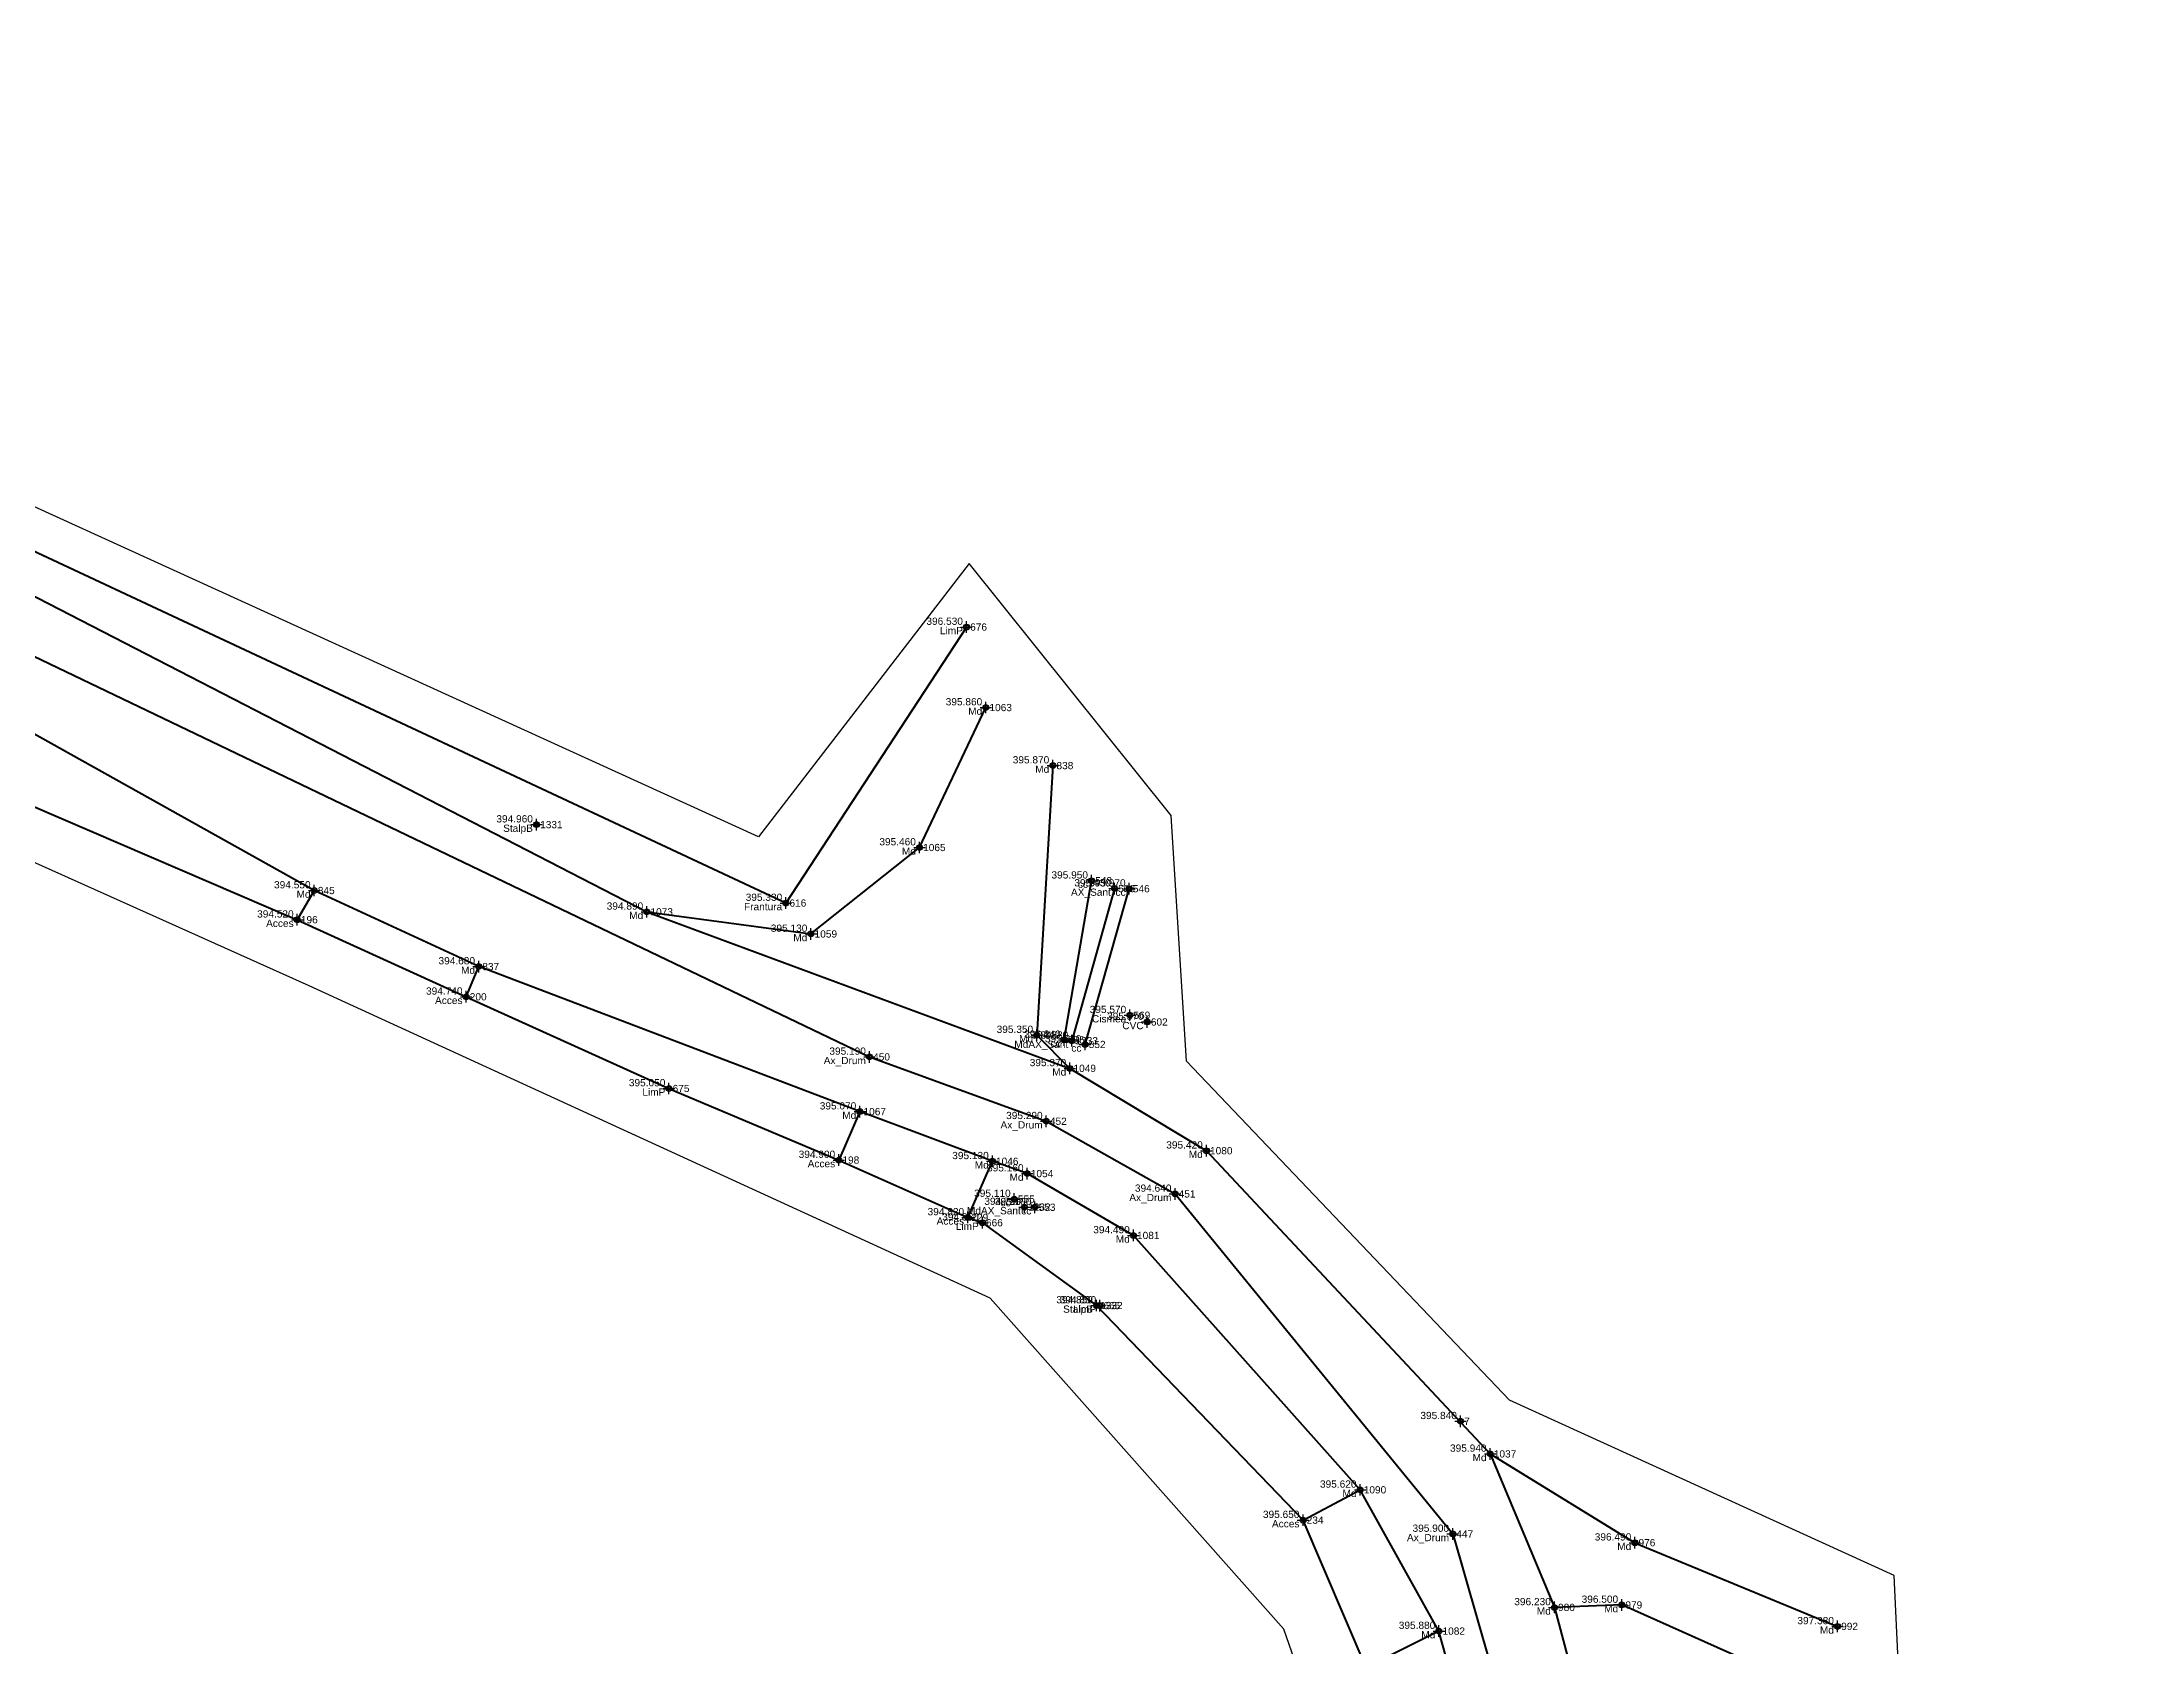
# Model space of a CAD drawing. Extents: x 396921 to 401273, y 555385 to 556691.
# Drawn here: x 401161.7 to 401234.3, y 555802.3 to 555857.7 of the extents above; entities that cross this region are included whole.
import ezdxf
from ezdxf.enums import TextEntityAlignment as Align

# ---------------------------------------------------------------- set-up
doc = ezdxf.new("R2010")
doc.units = 0
doc.header["$PDMODE"] = 34
doc.header["$PDSIZE"] = 0.2
for name, color, linetype in [('Boundary', 30, 'Continuous'), ('TOPO_CERC', 1, 'Continuous'), ('TOPO_CODE', 7, 'Continuous'), ('TOPO_ELEVATION', 7, 'Continuous'), ('TOPO_POINT_ID', 7, 'Continuous'), ('TOPO_POINTS', 7, 'Continuous'), ('TOPO_SYMBOL', 1, 'Continuous')]:
    doc.layers.add(name, color=color, linetype=linetype)
doc.layers.add('RO-LINES-LIN', color=7, linetype='Continuous', lineweight=25)
doc.styles.get("Standard").update_dxf_attribs({"font": 'arial.ttf'})

# ---------------------------------------------------------------- blocks, each defined once
blk = doc.blocks.new('PUNCTOPO')
at = {"layer": 'TOPO_CERC'}
blk.add_circle((0, 0), 0.25, dxfattribs=at)
at = {"layer": 'TOPO_SYMBOL'}
blk.add_point((0, 0), dxfattribs=at)

msp = doc.modelspace()

# ---------------------------------------------------------------- linework, layer by layer
at = {"layer": 'Boundary'}
for points in [[(401203.874, 555645.13), (401209.728, 555673.741), (401217.424, 555713.995), (401218.205, 555734.933), (401215.864, 555770.641), (401204.67, 555802.829), (401194.522, 555814.273), (401170.976, 555825.067), (401152.3, 555833.443), (401140.852, 555840.726), (401130.055, 555837.475), (401115.875, 555867.516), (401096.203, 555908.961), (401085.796, 555931.07)], [(401215.918, 555634.989), (401234.326, 555668.538), (401221.327, 555675.282), (401230.153, 555728.942), (401229.198, 555752.787), (401222.996, 555785.116), (401220.295, 555795.543), (401226.098, 555797.551), (401225.764, 555804.692), (401212.467, 555810.751), (401201.306, 555822.466), (401200.77, 555830.962), (401193.793, 555839.665), (401186.508, 555830.222), (401154.929, 555844.618), (401141.067, 555854.573), (401131.682, 555864.387), (401120.061, 555882.929), (401108.572, 555904.924), (401102.573, 555917.669)]]:
    msp.add_lwpolyline(points, dxfattribs=at)
at = {"layer": 'RO-LINES-LIN', "lineweight": 100}
for points in [[(401076.797, 555970.993, 393.59), (401101.861, 555909.005, 394.6), (401102.081, 555908.78, 394.61), (401115.781, 555880.413, 394.11), (401122.297, 555870.298, 394.09), (401130.485, 555859.699, 394.19), (401138.801, 555851.561, 394.26), (401154.703, 555839.7, 394.31), (401190.346, 555822.615, 395.19), (401196.455, 555820.39, 395.29), (401200.906, 555817.879, 394.64), (401210.502, 555806.124, 395.9), (401220.221, 555772.266, 396.09), (401223.216, 555750.54, 395.51), (401223.793, 555730.001, 395.05), (401223.106, 555717.637, 395.05), (401219.226, 555695.164, 395.14), (401216.484, 555676.594, 395.35), (401214.159, 555661.389, 395.68), (401208.976, 555638.929, 394.33)], [(401218.627, 555771.902, 396.03), (401210.026, 555802.767, 395.88), (401207.303, 555807.65, 395.62), (401199.467, 555816.444, 394.49), (401195.796, 555818.581, 395.16), (401194.593, 555819.006, 395.13), (401190.014, 555820.723, 395.07), (401176.838, 555825.738, 394.68), (401171.154, 555828.366, 394.55), (401154.029, 555837.933, 394.26), (401148.756, 555841.432, 394.27), (401137.191, 555850.168, 394.23), (401129.289, 555858.188, 394.15), (401121.116, 555868.215, 393.95), (401116.133, 555875.541, 394.01), (401113.851, 555879.943, 394.05), (401102.611, 555902.495, 394.41), (401099.805, 555907.453, 394.39), (401087.417, 555934.372, 393.99)], [(401101.384, 555915.339, 394.6), (401103.913, 555910.832, 394.65), (401107.582, 555903.739, 394.61), (401116.389, 555884.367, 394.19), (401118.496, 555880.776, 394.14), (401123.805, 555871.748, 394.09), (401131.998, 555861.431, 394.17), (401140.105, 555853.076, 394.27), (401147.238, 555847.222, 394.35), (401150.587, 555844.858, 394.32), (401155.184, 555841.775, 394.34), (401182.65, 555827.63, 394.89), (401188.323, 555826.865, 395.13), (401192.074, 555829.853, 395.46), (401194.367, 555834.691, 395.86)], [(401193.7, 555837.475, 396.53), (401187.454, 555827.934, 395.33), (401155.283, 555842.977, 394.54)], [(401152.352, 555836.392, 393.84), (401158.345, 555832.609, 394.19), (401170.568, 555827.357, 394.52)], [(401196.684, 555832.685, 395.87), (401196.128, 555823.369, 395.35), (401197.271, 555822.219, 395.37), (401201.99, 555819.373, 395.42), (401211.798, 555808.892, 395.94), (401216.799, 555805.823, 396.49), (401223.803, 555802.93, 397.38)], [(401176.406, 555824.693, 394.74), (401176.838, 555825.738, 394.68), (401171.154, 555828.366, 394.55), (401170.568, 555827.357, 394.52), (401176.406, 555824.693, 394.74)], [(401197.076, 555823.202, 395.24), (401198.022, 555828.706, 395.95)], [(401198.813, 555828.434, 395.43), (401197.34, 555823.175, 394.88)], [(401197.797, 555823.045, 395.33), (401199.323, 555828.43, 395.97)], [(401182.65, 555827.63, 394.89), (401197.271, 555822.219, 395.37)], [(401176.406, 555824.693, 394.74), (401183.416, 555821.524, 395.05), (401189.285, 555819.049, 394.9)], [(401193.742, 555817.066, 394.82), (401194.593, 555819.006, 395.13), (401190.014, 555820.723, 395.07), (401189.285, 555819.049, 394.9), (401193.742, 555817.066, 394.82)], [(401193.742, 555817.066, 394.82), (401194.247, 555816.884, 394.85), (401198.192, 555814.021, 394.85), (401205.331, 555806.602, 395.65)], [(401211.798, 555808.892, 395.94), (401214.019, 555803.586, 396.23)], [(401210.026, 555802.767, 395.88), (401207.517, 555801.511, 395.69), (401205.331, 555806.602, 395.65), (401207.303, 555807.65, 395.62)], [(401223.374, 555801.067, 397.42), (401220.856, 555801.66, 397.07), (401216.346, 555803.67, 396.5), (401214.019, 555803.586, 396.23), (401214.019, 555803.586, 396.23), (401220.492, 555779.182, 396.23), (401221.729, 555772.431, 396.12), (401225.077, 555750.708, 395.55), (401225.904, 555729.995, 395.14), (401225.826, 555726.468, 395.14), (401224.797, 555717.515, 395.1), (401220.979, 555695.019, 395.1), (401218.057, 555676.504, 395.27), (401217.57, 555671.576, 395.43), (401218.851, 555667.68, 395.73), (401223.953, 555666.236, 396.38), (401227.721, 555668.853, 396.88)]]:
    msp.add_polyline3d(points, dxfattribs=at)

# ---------------------------------------------------------------- block references
at = {"layer": 'TOPO_POINTS'}
ref = msp.add_blockref('PUNCTOPO', (401193.7, 555837.475, 396.53), dxfattribs=dict(at, xscale=0.25, yscale=0.25, zscale=0.25))
ref.add_attrib('POINT', '676', dxfattribs={"layer": 'TOPO_POINT_ID', "height": 0.25}).set_placement((401193.825, 555837.475, 396.53), align=Align.MIDDLE_LEFT)
ref.add_attrib('ELEVATION', '396.530', dxfattribs={"layer": 'TOPO_ELEVATION', "height": 0.25}).set_placement((401193.575, 555837.475, 396.53), align=Align.BOTTOM_RIGHT)
ref.add_attrib('CODE', 'LimP', dxfattribs={"layer": 'TOPO_CODE', "height": 0.25}).set_placement((401193.575, 555837.475, 396.53), align=Align.TOP_RIGHT)
ref = msp.add_blockref('PUNCTOPO', (401194.367, 555834.691, 395.86), dxfattribs=dict(at, xscale=0.25, yscale=0.25, zscale=0.25))
ref.add_attrib('POINT', '1063', dxfattribs={"layer": 'TOPO_POINT_ID', "height": 0.25}).set_placement((401194.492, 555834.691, 395.86), align=Align.MIDDLE_LEFT)
ref.add_attrib('ELEVATION', '395.860', dxfattribs={"layer": 'TOPO_ELEVATION', "height": 0.25}).set_placement((401194.242, 555834.691, 395.86), align=Align.BOTTOM_RIGHT)
ref.add_attrib('CODE', 'Md', dxfattribs={"layer": 'TOPO_CODE', "height": 0.25}).set_placement((401194.242, 555834.691, 395.86), align=Align.TOP_RIGHT)
ref = msp.add_blockref('PUNCTOPO', (401196.684, 555832.685, 395.87), dxfattribs=dict(at, xscale=0.25, yscale=0.25, zscale=0.25))
ref.add_attrib('POINT', '838', dxfattribs={"layer": 'TOPO_POINT_ID', "height": 0.25}).set_placement((401196.809, 555832.685, 395.87), align=Align.MIDDLE_LEFT)
ref.add_attrib('ELEVATION', '395.870', dxfattribs={"layer": 'TOPO_ELEVATION', "height": 0.25}).set_placement((401196.559, 555832.685, 395.87), align=Align.BOTTOM_RIGHT)
ref.add_attrib('CODE', 'Md', dxfattribs={"layer": 'TOPO_CODE', "height": 0.25}).set_placement((401196.559, 555832.685, 395.87), align=Align.TOP_RIGHT)
ref = msp.add_blockref('PUNCTOPO', (401178.837, 555830.644, 394.96), dxfattribs=dict(at, xscale=0.25, yscale=0.25, zscale=0.25))
ref.add_attrib('POINT', '1331', dxfattribs={"layer": 'TOPO_POINT_ID', "height": 0.25}).set_placement((401178.962, 555830.644, 394.96), align=Align.MIDDLE_LEFT)
ref.add_attrib('ELEVATION', '394.960', dxfattribs={"layer": 'TOPO_ELEVATION', "height": 0.25}).set_placement((401178.712, 555830.644, 394.96), align=Align.BOTTOM_RIGHT)
ref.add_attrib('CODE', 'StalpB', dxfattribs={"layer": 'TOPO_CODE', "height": 0.25}).set_placement((401178.712, 555830.644, 394.96), align=Align.TOP_RIGHT)
ref = msp.add_blockref('PUNCTOPO', (401192.074, 555829.853, 395.46), dxfattribs=dict(at, xscale=0.25, yscale=0.25, zscale=0.25))
ref.add_attrib('POINT', '1065', dxfattribs={"layer": 'TOPO_POINT_ID', "height": 0.25}).set_placement((401192.199, 555829.853, 395.46), align=Align.MIDDLE_LEFT)
ref.add_attrib('ELEVATION', '395.460', dxfattribs={"layer": 'TOPO_ELEVATION', "height": 0.25}).set_placement((401191.949, 555829.853, 395.46), align=Align.BOTTOM_RIGHT)
ref.add_attrib('CODE', 'Md', dxfattribs={"layer": 'TOPO_CODE', "height": 0.25}).set_placement((401191.949, 555829.853, 395.46), align=Align.TOP_RIGHT)
ref = msp.add_blockref('PUNCTOPO', (401198.022, 555828.706, 395.95), dxfattribs=dict(at, xscale=0.25, yscale=0.25, zscale=0.25))
ref.add_attrib('POINT', '548', dxfattribs={"layer": 'TOPO_POINT_ID', "height": 0.25}).set_placement((401198.147, 555828.706, 395.95), align=Align.MIDDLE_LEFT)
ref.add_attrib('ELEVATION', '395.950', dxfattribs={"layer": 'TOPO_ELEVATION', "height": 0.25}).set_placement((401197.897, 555828.706, 395.95), align=Align.BOTTOM_RIGHT)
ref.add_attrib('CODE', 'cc', dxfattribs={"layer": 'TOPO_CODE', "height": 0.25}).set_placement((401197.897, 555828.706, 395.95), align=Align.TOP_RIGHT)
ref = msp.add_blockref('PUNCTOPO', (401171.154, 555828.366, 394.55), dxfattribs=dict(at, xscale=0.25, yscale=0.25, zscale=0.25))
ref.add_attrib('POINT', '845', dxfattribs={"layer": 'TOPO_POINT_ID', "height": 0.25}).set_placement((401171.279, 555828.366, 394.55), align=Align.MIDDLE_LEFT)
ref.add_attrib('ELEVATION', '394.550', dxfattribs={"layer": 'TOPO_ELEVATION', "height": 0.25}).set_placement((401171.029, 555828.366, 394.55), align=Align.BOTTOM_RIGHT)
ref.add_attrib('CODE', 'Md', dxfattribs={"layer": 'TOPO_CODE', "height": 0.25}).set_placement((401171.029, 555828.366, 394.55), align=Align.TOP_RIGHT)
ref = msp.add_blockref('PUNCTOPO', (401187.454, 555827.934, 395.33), dxfattribs=dict(at, xscale=0.25, yscale=0.25, zscale=0.25))
ref.add_attrib('POINT', '616', dxfattribs={"layer": 'TOPO_POINT_ID', "height": 0.25}).set_placement((401187.579, 555827.934, 395.33), align=Align.MIDDLE_LEFT)
ref.add_attrib('ELEVATION', '395.330', dxfattribs={"layer": 'TOPO_ELEVATION', "height": 0.25}).set_placement((401187.329, 555827.934, 395.33), align=Align.BOTTOM_RIGHT)
ref.add_attrib('CODE', 'Frantura', dxfattribs={"layer": 'TOPO_CODE', "height": 0.25}).set_placement((401187.329, 555827.934, 395.33), align=Align.TOP_RIGHT)
ref = msp.add_blockref('PUNCTOPO', (401198.813, 555828.434, 395.43), dxfattribs=dict(at, xscale=0.25, yscale=0.25, zscale=0.25))
ref.add_attrib('POINT', '506', dxfattribs={"layer": 'TOPO_POINT_ID', "height": 0.25}).set_placement((401198.938, 555828.434, 395.43), align=Align.MIDDLE_LEFT)
ref.add_attrib('ELEVATION', '395.430', dxfattribs={"layer": 'TOPO_ELEVATION', "height": 0.25}).set_placement((401198.688, 555828.434, 395.43), align=Align.BOTTOM_RIGHT)
ref.add_attrib('CODE', 'AX_Sant', dxfattribs={"layer": 'TOPO_CODE', "height": 0.25}).set_placement((401198.688, 555828.434, 395.43), align=Align.TOP_RIGHT)
ref = msp.add_blockref('PUNCTOPO', (401199.323, 555828.43, 395.97), dxfattribs=dict(at, xscale=0.25, yscale=0.25, zscale=0.25))
ref.add_attrib('POINT', '546', dxfattribs={"layer": 'TOPO_POINT_ID', "height": 0.25}).set_placement((401199.448, 555828.43, 395.97), align=Align.MIDDLE_LEFT)
ref.add_attrib('ELEVATION', '395.970', dxfattribs={"layer": 'TOPO_ELEVATION', "height": 0.25}).set_placement((401199.198, 555828.43, 395.97), align=Align.BOTTOM_RIGHT)
ref.add_attrib('CODE', 'cc', dxfattribs={"layer": 'TOPO_CODE', "height": 0.25}).set_placement((401199.198, 555828.43, 395.97), align=Align.TOP_RIGHT)
ref = msp.add_blockref('PUNCTOPO', (401170.568, 555827.357, 394.52), dxfattribs=dict(at, xscale=0.25, yscale=0.25, zscale=0.25))
ref.add_attrib('POINT', '196', dxfattribs={"layer": 'TOPO_POINT_ID', "height": 0.25}).set_placement((401170.693, 555827.357, 394.52), align=Align.MIDDLE_LEFT)
ref.add_attrib('ELEVATION', '394.520', dxfattribs={"layer": 'TOPO_ELEVATION', "height": 0.25}).set_placement((401170.443, 555827.357, 394.52), align=Align.BOTTOM_RIGHT)
ref.add_attrib('CODE', 'Acces', dxfattribs={"layer": 'TOPO_CODE', "height": 0.25}).set_placement((401170.443, 555827.357, 394.52), align=Align.TOP_RIGHT)
ref = msp.add_blockref('PUNCTOPO', (401182.65, 555827.63, 394.89), dxfattribs=dict(at, xscale=0.25, yscale=0.25, zscale=0.25))
ref.add_attrib('POINT', '1073', dxfattribs={"layer": 'TOPO_POINT_ID', "height": 0.25}).set_placement((401182.775, 555827.63, 394.89), align=Align.MIDDLE_LEFT)
ref.add_attrib('ELEVATION', '394.890', dxfattribs={"layer": 'TOPO_ELEVATION', "height": 0.25}).set_placement((401182.525, 555827.63, 394.89), align=Align.BOTTOM_RIGHT)
ref.add_attrib('CODE', 'Md', dxfattribs={"layer": 'TOPO_CODE', "height": 0.25}).set_placement((401182.525, 555827.63, 394.89), align=Align.TOP_RIGHT)
ref = msp.add_blockref('PUNCTOPO', (401188.323, 555826.865, 395.13), dxfattribs=dict(at, xscale=0.25, yscale=0.25, zscale=0.25))
ref.add_attrib('POINT', '1059', dxfattribs={"layer": 'TOPO_POINT_ID', "height": 0.25}).set_placement((401188.448, 555826.865, 395.13), align=Align.MIDDLE_LEFT)
ref.add_attrib('ELEVATION', '395.130', dxfattribs={"layer": 'TOPO_ELEVATION', "height": 0.25}).set_placement((401188.198, 555826.865, 395.13), align=Align.BOTTOM_RIGHT)
ref.add_attrib('CODE', 'Md', dxfattribs={"layer": 'TOPO_CODE', "height": 0.25}).set_placement((401188.198, 555826.865, 395.13), align=Align.TOP_RIGHT)
ref = msp.add_blockref('PUNCTOPO', (401176.838, 555825.738, 394.68), dxfattribs=dict(at, xscale=0.25, yscale=0.25, zscale=0.25))
ref.add_attrib('POINT', '837', dxfattribs={"layer": 'TOPO_POINT_ID', "height": 0.25}).set_placement((401176.963, 555825.738, 394.68), align=Align.MIDDLE_LEFT)
ref.add_attrib('ELEVATION', '394.680', dxfattribs={"layer": 'TOPO_ELEVATION', "height": 0.25}).set_placement((401176.713, 555825.738, 394.68), align=Align.BOTTOM_RIGHT)
ref.add_attrib('CODE', 'Md', dxfattribs={"layer": 'TOPO_CODE', "height": 0.25}).set_placement((401176.713, 555825.738, 394.68), align=Align.TOP_RIGHT)
ref = msp.add_blockref('PUNCTOPO', (401176.406, 555824.693, 394.74), dxfattribs=dict(at, xscale=0.25, yscale=0.25, zscale=0.25))
ref.add_attrib('POINT', '200', dxfattribs={"layer": 'TOPO_POINT_ID', "height": 0.25}).set_placement((401176.531, 555824.693, 394.74), align=Align.MIDDLE_LEFT)
ref.add_attrib('ELEVATION', '394.740', dxfattribs={"layer": 'TOPO_ELEVATION', "height": 0.25}).set_placement((401176.281, 555824.693, 394.74), align=Align.BOTTOM_RIGHT)
ref.add_attrib('CODE', 'Acces', dxfattribs={"layer": 'TOPO_CODE', "height": 0.25}).set_placement((401176.281, 555824.693, 394.74), align=Align.TOP_RIGHT)
ref = msp.add_blockref('PUNCTOPO', (401196.128, 555823.369, 395.35), dxfattribs=dict(at, xscale=0.25, yscale=0.25, zscale=0.25))
ref.add_attrib('POINT', '846', dxfattribs={"layer": 'TOPO_POINT_ID', "height": 0.25}).set_placement((401196.253, 555823.369, 395.35), align=Align.MIDDLE_LEFT)
ref.add_attrib('ELEVATION', '395.350', dxfattribs={"layer": 'TOPO_ELEVATION', "height": 0.25}).set_placement((401196.003, 555823.369, 395.35), align=Align.BOTTOM_RIGHT)
ref.add_attrib('CODE', 'Md', dxfattribs={"layer": 'TOPO_CODE', "height": 0.25}).set_placement((401196.003, 555823.369, 395.35), align=Align.TOP_RIGHT)
ref = msp.add_blockref('PUNCTOPO', (401199.344, 555824.056, 395.57), dxfattribs=dict(at, xscale=0.25, yscale=0.25, zscale=0.25))
ref.add_attrib('POINT', '569', dxfattribs={"layer": 'TOPO_POINT_ID', "height": 0.25}).set_placement((401199.469, 555824.056, 395.57), align=Align.MIDDLE_LEFT)
ref.add_attrib('ELEVATION', '395.570', dxfattribs={"layer": 'TOPO_ELEVATION', "height": 0.25}).set_placement((401199.219, 555824.056, 395.57), align=Align.BOTTOM_RIGHT)
ref.add_attrib('CODE', 'Cismea', dxfattribs={"layer": 'TOPO_CODE', "height": 0.25}).set_placement((401199.219, 555824.056, 395.57), align=Align.TOP_RIGHT)
ref = msp.add_blockref('PUNCTOPO', (401199.945, 555823.822, 395.57), dxfattribs=dict(at, xscale=0.25, yscale=0.25, zscale=0.25))
ref.add_attrib('POINT', '602', dxfattribs={"layer": 'TOPO_POINT_ID', "height": 0.25}).set_placement((401200.07, 555823.822, 395.57), align=Align.MIDDLE_LEFT)
ref.add_attrib('ELEVATION', '395.570', dxfattribs={"layer": 'TOPO_ELEVATION', "height": 0.25}).set_placement((401199.82, 555823.822, 395.57), align=Align.BOTTOM_RIGHT)
ref.add_attrib('CODE', 'CVC', dxfattribs={"layer": 'TOPO_CODE', "height": 0.25}).set_placement((401199.82, 555823.822, 395.57), align=Align.TOP_RIGHT)
ref = msp.add_blockref('PUNCTOPO', (401197.34, 555823.175, 394.88), dxfattribs=dict(at, xscale=0.25, yscale=0.25, zscale=0.25))
ref.add_attrib('POINT', '1233', dxfattribs={"layer": 'TOPO_POINT_ID', "height": 0.25}).set_placement((401197.465, 555823.175, 394.88), align=Align.MIDDLE_LEFT)
ref.add_attrib('ELEVATION', '394.880', dxfattribs={"layer": 'TOPO_ELEVATION', "height": 0.25}).set_placement((401197.215, 555823.175, 394.88), align=Align.BOTTOM_RIGHT)
ref.add_attrib('CODE', 'MdAX_Sant', dxfattribs={"layer": 'TOPO_CODE', "height": 0.25}).set_placement((401197.215, 555823.175, 394.88), align=Align.TOP_RIGHT)
ref = msp.add_blockref('PUNCTOPO', (401197.076, 555823.202, 395.24), dxfattribs=dict(at, xscale=0.25, yscale=0.25, zscale=0.25))
ref.add_attrib('POINT', '556', dxfattribs={"layer": 'TOPO_POINT_ID', "height": 0.25}).set_placement((401197.201, 555823.202, 395.24), align=Align.MIDDLE_LEFT)
ref.add_attrib('ELEVATION', '395.240', dxfattribs={"layer": 'TOPO_ELEVATION', "height": 0.25}).set_placement((401196.951, 555823.202, 395.24), align=Align.BOTTOM_RIGHT)
ref.add_attrib('CODE', 'cc', dxfattribs={"layer": 'TOPO_CODE', "height": 0.25}).set_placement((401196.951, 555823.202, 395.24), align=Align.TOP_RIGHT)
ref = msp.add_blockref('PUNCTOPO', (401197.797, 555823.045, 395.33), dxfattribs=dict(at, xscale=0.25, yscale=0.25, zscale=0.25))
ref.add_attrib('POINT', '552', dxfattribs={"layer": 'TOPO_POINT_ID', "height": 0.25}).set_placement((401197.922, 555823.045, 395.33), align=Align.MIDDLE_LEFT)
ref.add_attrib('ELEVATION', '395.330', dxfattribs={"layer": 'TOPO_ELEVATION', "height": 0.25}).set_placement((401197.672, 555823.045, 395.33), align=Align.BOTTOM_RIGHT)
ref.add_attrib('CODE', 'cc', dxfattribs={"layer": 'TOPO_CODE', "height": 0.25}).set_placement((401197.672, 555823.045, 395.33), align=Align.TOP_RIGHT)
ref = msp.add_blockref('PUNCTOPO', (401190.346, 555822.615, 395.19), dxfattribs=dict(at, xscale=0.25, yscale=0.25, zscale=0.25))
ref.add_attrib('POINT', '450', dxfattribs={"layer": 'TOPO_POINT_ID', "height": 0.25}).set_placement((401190.471, 555822.615, 395.19), align=Align.MIDDLE_LEFT)
ref.add_attrib('ELEVATION', '395.190', dxfattribs={"layer": 'TOPO_ELEVATION', "height": 0.25}).set_placement((401190.221, 555822.615, 395.19), align=Align.BOTTOM_RIGHT)
ref.add_attrib('CODE', 'Ax_Drum', dxfattribs={"layer": 'TOPO_CODE', "height": 0.25}).set_placement((401190.221, 555822.615, 395.19), align=Align.TOP_RIGHT)
ref = msp.add_blockref('PUNCTOPO', (401197.271, 555822.219, 395.37), dxfattribs=dict(at, xscale=0.25, yscale=0.25, zscale=0.25))
ref.add_attrib('POINT', '1049', dxfattribs={"layer": 'TOPO_POINT_ID', "height": 0.25}).set_placement((401197.396, 555822.219, 395.37), align=Align.MIDDLE_LEFT)
ref.add_attrib('ELEVATION', '395.370', dxfattribs={"layer": 'TOPO_ELEVATION', "height": 0.25}).set_placement((401197.146, 555822.219, 395.37), align=Align.BOTTOM_RIGHT)
ref.add_attrib('CODE', 'Md', dxfattribs={"layer": 'TOPO_CODE', "height": 0.25}).set_placement((401197.146, 555822.219, 395.37), align=Align.TOP_RIGHT)
ref = msp.add_blockref('PUNCTOPO', (401183.416, 555821.524, 395.05), dxfattribs=dict(at, xscale=0.25, yscale=0.25, zscale=0.25))
ref.add_attrib('POINT', '675', dxfattribs={"layer": 'TOPO_POINT_ID', "height": 0.25}).set_placement((401183.541, 555821.524, 395.05), align=Align.MIDDLE_LEFT)
ref.add_attrib('ELEVATION', '395.050', dxfattribs={"layer": 'TOPO_ELEVATION', "height": 0.25}).set_placement((401183.291, 555821.524, 395.05), align=Align.BOTTOM_RIGHT)
ref.add_attrib('CODE', 'LimP', dxfattribs={"layer": 'TOPO_CODE', "height": 0.25}).set_placement((401183.291, 555821.524, 395.05), align=Align.TOP_RIGHT)
ref = msp.add_blockref('PUNCTOPO', (401190.014, 555820.723, 395.07), dxfattribs=dict(at, xscale=0.25, yscale=0.25, zscale=0.25))
ref.add_attrib('POINT', '1067', dxfattribs={"layer": 'TOPO_POINT_ID', "height": 0.25}).set_placement((401190.139, 555820.723, 395.07), align=Align.MIDDLE_LEFT)
ref.add_attrib('ELEVATION', '395.070', dxfattribs={"layer": 'TOPO_ELEVATION', "height": 0.25}).set_placement((401189.889, 555820.723, 395.07), align=Align.BOTTOM_RIGHT)
ref.add_attrib('CODE', 'Md', dxfattribs={"layer": 'TOPO_CODE', "height": 0.25}).set_placement((401189.889, 555820.723, 395.07), align=Align.TOP_RIGHT)
ref = msp.add_blockref('PUNCTOPO', (401196.455, 555820.39, 395.29), dxfattribs=dict(at, xscale=0.25, yscale=0.25, zscale=0.25))
ref.add_attrib('POINT', '452', dxfattribs={"layer": 'TOPO_POINT_ID', "height": 0.25}).set_placement((401196.58, 555820.39, 395.29), align=Align.MIDDLE_LEFT)
ref.add_attrib('ELEVATION', '395.290', dxfattribs={"layer": 'TOPO_ELEVATION', "height": 0.25}).set_placement((401196.33, 555820.39, 395.29), align=Align.BOTTOM_RIGHT)
ref.add_attrib('CODE', 'Ax_Drum', dxfattribs={"layer": 'TOPO_CODE', "height": 0.25}).set_placement((401196.33, 555820.39, 395.29), align=Align.TOP_RIGHT)
ref = msp.add_blockref('PUNCTOPO', (401189.285, 555819.049, 394.9), dxfattribs=dict(at, xscale=0.25, yscale=0.25, zscale=0.25))
ref.add_attrib('POINT', '198', dxfattribs={"layer": 'TOPO_POINT_ID', "height": 0.25}).set_placement((401189.41, 555819.049, 394.9), align=Align.MIDDLE_LEFT)
ref.add_attrib('ELEVATION', '394.900', dxfattribs={"layer": 'TOPO_ELEVATION', "height": 0.25}).set_placement((401189.16, 555819.049, 394.9), align=Align.BOTTOM_RIGHT)
ref.add_attrib('CODE', 'Acces', dxfattribs={"layer": 'TOPO_CODE', "height": 0.25}).set_placement((401189.16, 555819.049, 394.9), align=Align.TOP_RIGHT)
ref = msp.add_blockref('PUNCTOPO', (401201.99, 555819.373, 395.42), dxfattribs=dict(at, xscale=0.25, yscale=0.25, zscale=0.25))
ref.add_attrib('POINT', '1080', dxfattribs={"layer": 'TOPO_POINT_ID', "height": 0.25}).set_placement((401202.115, 555819.373, 395.42), align=Align.MIDDLE_LEFT)
ref.add_attrib('ELEVATION', '395.420', dxfattribs={"layer": 'TOPO_ELEVATION', "height": 0.25}).set_placement((401201.865, 555819.373, 395.42), align=Align.BOTTOM_RIGHT)
ref.add_attrib('CODE', 'Md', dxfattribs={"layer": 'TOPO_CODE', "height": 0.25}).set_placement((401201.865, 555819.373, 395.42), align=Align.TOP_RIGHT)
ref = msp.add_blockref('PUNCTOPO', (401194.593, 555819.006, 395.13), dxfattribs=dict(at, xscale=0.25, yscale=0.25, zscale=0.25))
ref.add_attrib('POINT', '1046', dxfattribs={"layer": 'TOPO_POINT_ID', "height": 0.25}).set_placement((401194.718, 555819.006, 395.13), align=Align.MIDDLE_LEFT)
ref.add_attrib('ELEVATION', '395.130', dxfattribs={"layer": 'TOPO_ELEVATION', "height": 0.25}).set_placement((401194.468, 555819.006, 395.13), align=Align.BOTTOM_RIGHT)
ref.add_attrib('CODE', 'Md', dxfattribs={"layer": 'TOPO_CODE', "height": 0.25}).set_placement((401194.468, 555819.006, 395.13), align=Align.TOP_RIGHT)
ref = msp.add_blockref('PUNCTOPO', (401195.796, 555818.581, 395.16), dxfattribs=dict(at, xscale=0.25, yscale=0.25, zscale=0.25))
ref.add_attrib('POINT', '1054', dxfattribs={"layer": 'TOPO_POINT_ID', "height": 0.25}).set_placement((401195.921, 555818.581, 395.16), align=Align.MIDDLE_LEFT)
ref.add_attrib('ELEVATION', '395.160', dxfattribs={"layer": 'TOPO_ELEVATION', "height": 0.25}).set_placement((401195.671, 555818.581, 395.16), align=Align.BOTTOM_RIGHT)
ref.add_attrib('CODE', 'Md', dxfattribs={"layer": 'TOPO_CODE', "height": 0.25}).set_placement((401195.671, 555818.581, 395.16), align=Align.TOP_RIGHT)
ref = msp.add_blockref('PUNCTOPO', (401195.35, 555817.701, 395.11), dxfattribs=dict(at, xscale=0.25, yscale=0.25, zscale=0.25))
ref.add_attrib('POINT', '555', dxfattribs={"layer": 'TOPO_POINT_ID', "height": 0.25}).set_placement((401195.475, 555817.701, 395.11), align=Align.MIDDLE_LEFT)
ref.add_attrib('ELEVATION', '395.110', dxfattribs={"layer": 'TOPO_ELEVATION', "height": 0.25}).set_placement((401195.225, 555817.701, 395.11), align=Align.BOTTOM_RIGHT)
ref.add_attrib('CODE', 'cc', dxfattribs={"layer": 'TOPO_CODE', "height": 0.25}).set_placement((401195.225, 555817.701, 395.11), align=Align.TOP_RIGHT)
ref = msp.add_blockref('PUNCTOPO', (401200.906, 555817.879, 394.64), dxfattribs=dict(at, xscale=0.25, yscale=0.25, zscale=0.25))
ref.add_attrib('POINT', '451', dxfattribs={"layer": 'TOPO_POINT_ID', "height": 0.25}).set_placement((401201.031, 555817.879, 394.64), align=Align.MIDDLE_LEFT)
ref.add_attrib('ELEVATION', '394.640', dxfattribs={"layer": 'TOPO_ELEVATION', "height": 0.25}).set_placement((401200.781, 555817.879, 394.64), align=Align.BOTTOM_RIGHT)
ref.add_attrib('CODE', 'Ax_Drum', dxfattribs={"layer": 'TOPO_CODE', "height": 0.25}).set_placement((401200.781, 555817.879, 394.64), align=Align.TOP_RIGHT)
ref = msp.add_blockref('PUNCTOPO', (401193.742, 555817.066, 394.82), dxfattribs=dict(at, xscale=0.25, yscale=0.25, zscale=0.25))
ref.add_attrib('POINT', '229', dxfattribs={"layer": 'TOPO_POINT_ID', "height": 0.25}).set_placement((401193.867, 555817.066, 394.82), align=Align.MIDDLE_LEFT)
ref.add_attrib('ELEVATION', '394.820', dxfattribs={"layer": 'TOPO_ELEVATION', "height": 0.25}).set_placement((401193.617, 555817.066, 394.82), align=Align.BOTTOM_RIGHT)
ref.add_attrib('CODE', 'Acces', dxfattribs={"layer": 'TOPO_CODE', "height": 0.25}).set_placement((401193.617, 555817.066, 394.82), align=Align.TOP_RIGHT)
ref = msp.add_blockref('PUNCTOPO', (401194.247, 555816.884, 394.85), dxfattribs=dict(at, xscale=0.25, yscale=0.25, zscale=0.25))
ref.add_attrib('POINT', '666', dxfattribs={"layer": 'TOPO_POINT_ID', "height": 0.25}).set_placement((401194.372, 555816.884, 394.85), align=Align.MIDDLE_LEFT)
ref.add_attrib('ELEVATION', '394.850', dxfattribs={"layer": 'TOPO_ELEVATION', "height": 0.25}).set_placement((401194.122, 555816.884, 394.85), align=Align.BOTTOM_RIGHT)
ref.add_attrib('CODE', 'LimP', dxfattribs={"layer": 'TOPO_CODE', "height": 0.25}).set_placement((401194.122, 555816.884, 394.85), align=Align.TOP_RIGHT)
ref = msp.add_blockref('PUNCTOPO', (401195.702, 555817.424, 394.72), dxfattribs=dict(at, xscale=0.25, yscale=0.25, zscale=0.25))
ref.add_attrib('POINT', '1232', dxfattribs={"layer": 'TOPO_POINT_ID', "height": 0.25}).set_placement((401195.827, 555817.424, 394.72), align=Align.MIDDLE_LEFT)
ref.add_attrib('ELEVATION', '394.720', dxfattribs={"layer": 'TOPO_ELEVATION', "height": 0.25}).set_placement((401195.577, 555817.424, 394.72), align=Align.BOTTOM_RIGHT)
ref.add_attrib('CODE', 'MdAX_Sant', dxfattribs={"layer": 'TOPO_CODE', "height": 0.25}).set_placement((401195.577, 555817.424, 394.72), align=Align.TOP_RIGHT)
ref = msp.add_blockref('PUNCTOPO', (401196.065, 555817.418, 395.1), dxfattribs=dict(at, xscale=0.25, yscale=0.25, zscale=0.25))
ref.add_attrib('POINT', '553', dxfattribs={"layer": 'TOPO_POINT_ID', "height": 0.25}).set_placement((401196.19, 555817.418, 395.1), align=Align.MIDDLE_LEFT)
ref.add_attrib('ELEVATION', '395.100', dxfattribs={"layer": 'TOPO_ELEVATION', "height": 0.25}).set_placement((401195.94, 555817.418, 395.1), align=Align.BOTTOM_RIGHT)
ref.add_attrib('CODE', 'cc', dxfattribs={"layer": 'TOPO_CODE', "height": 0.25}).set_placement((401195.94, 555817.418, 395.1), align=Align.TOP_RIGHT)
ref = msp.add_blockref('PUNCTOPO', (401199.467, 555816.444, 394.49), dxfattribs=dict(at, xscale=0.25, yscale=0.25, zscale=0.25))
ref.add_attrib('POINT', '1081', dxfattribs={"layer": 'TOPO_POINT_ID', "height": 0.25}).set_placement((401199.592, 555816.444, 394.49), align=Align.MIDDLE_LEFT)
ref.add_attrib('ELEVATION', '394.490', dxfattribs={"layer": 'TOPO_ELEVATION', "height": 0.25}).set_placement((401199.342, 555816.444, 394.49), align=Align.BOTTOM_RIGHT)
ref.add_attrib('CODE', 'Md', dxfattribs={"layer": 'TOPO_CODE', "height": 0.25}).set_placement((401199.342, 555816.444, 394.49), align=Align.TOP_RIGHT)
ref = msp.add_blockref('PUNCTOPO', (401198.192, 555814.021, 394.85), dxfattribs=dict(at, xscale=0.25, yscale=0.25, zscale=0.25))
ref.add_attrib('POINT', '1332', dxfattribs={"layer": 'TOPO_POINT_ID', "height": 0.25}).set_placement((401198.317, 555814.021, 394.85), align=Align.MIDDLE_LEFT)
ref.add_attrib('ELEVATION', '394.850', dxfattribs={"layer": 'TOPO_ELEVATION', "height": 0.25}).set_placement((401198.067, 555814.021, 394.85), align=Align.BOTTOM_RIGHT)
ref.add_attrib('CODE', 'StalpB', dxfattribs={"layer": 'TOPO_CODE', "height": 0.25}).set_placement((401198.067, 555814.021, 394.85), align=Align.TOP_RIGHT)
ref = msp.add_blockref('PUNCTOPO', (401198.305, 555814.019, 394.83), dxfattribs=dict(at, xscale=0.25, yscale=0.25, zscale=0.25))
ref.add_attrib('POINT', '665', dxfattribs={"layer": 'TOPO_POINT_ID', "height": 0.25}).set_placement((401198.43, 555814.019, 394.83), align=Align.MIDDLE_LEFT)
ref.add_attrib('ELEVATION', '394.830', dxfattribs={"layer": 'TOPO_ELEVATION', "height": 0.25}).set_placement((401198.18, 555814.019, 394.83), align=Align.BOTTOM_RIGHT)
ref.add_attrib('CODE', 'LimP', dxfattribs={"layer": 'TOPO_CODE', "height": 0.25}).set_placement((401198.18, 555814.019, 394.83), align=Align.TOP_RIGHT)
ref = msp.add_blockref('PUNCTOPO', (401210.773, 555810.02, 395.84), dxfattribs=dict(at, xscale=0.25, yscale=0.25, zscale=0.25))
ref.add_attrib('POINT', '7', dxfattribs={"layer": 'TOPO_POINT_ID', "height": 0.25}).set_placement((401210.898, 555810.02, 395.84), align=Align.MIDDLE_LEFT)
ref.add_attrib('ELEVATION', '395.840', dxfattribs={"layer": 'TOPO_ELEVATION', "height": 0.25}).set_placement((401210.648, 555810.02, 395.84), align=Align.BOTTOM_RIGHT)
ref = msp.add_blockref('PUNCTOPO', (401211.798, 555808.892, 395.94), dxfattribs=dict(at, xscale=0.25, yscale=0.25, zscale=0.25))
ref.add_attrib('POINT', '1037', dxfattribs={"layer": 'TOPO_POINT_ID', "height": 0.25}).set_placement((401211.923, 555808.892, 395.94), align=Align.MIDDLE_LEFT)
ref.add_attrib('ELEVATION', '395.940', dxfattribs={"layer": 'TOPO_ELEVATION', "height": 0.25}).set_placement((401211.673, 555808.892, 395.94), align=Align.BOTTOM_RIGHT)
ref.add_attrib('CODE', 'Md', dxfattribs={"layer": 'TOPO_CODE', "height": 0.25}).set_placement((401211.673, 555808.892, 395.94), align=Align.TOP_RIGHT)
ref = msp.add_blockref('PUNCTOPO', (401207.303, 555807.65, 395.62), dxfattribs=dict(at, xscale=0.25, yscale=0.25, zscale=0.25))
ref.add_attrib('POINT', '1090', dxfattribs={"layer": 'TOPO_POINT_ID', "height": 0.25}).set_placement((401207.428, 555807.65, 395.62), align=Align.MIDDLE_LEFT)
ref.add_attrib('ELEVATION', '395.620', dxfattribs={"layer": 'TOPO_ELEVATION', "height": 0.25}).set_placement((401207.178, 555807.65, 395.62), align=Align.BOTTOM_RIGHT)
ref.add_attrib('CODE', 'Md', dxfattribs={"layer": 'TOPO_CODE', "height": 0.25}).set_placement((401207.178, 555807.65, 395.62), align=Align.TOP_RIGHT)
ref = msp.add_blockref('PUNCTOPO', (401205.331, 555806.602, 395.65), dxfattribs=dict(at, xscale=0.25, yscale=0.25, zscale=0.25))
ref.add_attrib('POINT', '234', dxfattribs={"layer": 'TOPO_POINT_ID', "height": 0.25}).set_placement((401205.456, 555806.602, 395.65), align=Align.MIDDLE_LEFT)
ref.add_attrib('ELEVATION', '395.650', dxfattribs={"layer": 'TOPO_ELEVATION', "height": 0.25}).set_placement((401205.206, 555806.602, 395.65), align=Align.BOTTOM_RIGHT)
ref.add_attrib('CODE', 'Acces', dxfattribs={"layer": 'TOPO_CODE', "height": 0.25}).set_placement((401205.206, 555806.602, 395.65), align=Align.TOP_RIGHT)
ref = msp.add_blockref('PUNCTOPO', (401210.502, 555806.124, 395.9), dxfattribs=dict(at, xscale=0.25, yscale=0.25, zscale=0.25))
ref.add_attrib('POINT', '447', dxfattribs={"layer": 'TOPO_POINT_ID', "height": 0.25}).set_placement((401210.627, 555806.124, 395.9), align=Align.MIDDLE_LEFT)
ref.add_attrib('ELEVATION', '395.900', dxfattribs={"layer": 'TOPO_ELEVATION', "height": 0.25}).set_placement((401210.377, 555806.124, 395.9), align=Align.BOTTOM_RIGHT)
ref.add_attrib('CODE', 'Ax_Drum', dxfattribs={"layer": 'TOPO_CODE', "height": 0.25}).set_placement((401210.377, 555806.124, 395.9), align=Align.TOP_RIGHT)
ref = msp.add_blockref('PUNCTOPO', (401216.799, 555805.823, 396.49), dxfattribs=dict(at, xscale=0.25, yscale=0.25, zscale=0.25))
ref.add_attrib('POINT', '976', dxfattribs={"layer": 'TOPO_POINT_ID', "height": 0.25}).set_placement((401216.924, 555805.823, 396.49), align=Align.MIDDLE_LEFT)
ref.add_attrib('ELEVATION', '396.490', dxfattribs={"layer": 'TOPO_ELEVATION', "height": 0.25}).set_placement((401216.674, 555805.823, 396.49), align=Align.BOTTOM_RIGHT)
ref.add_attrib('CODE', 'Md', dxfattribs={"layer": 'TOPO_CODE', "height": 0.25}).set_placement((401216.674, 555805.823, 396.49), align=Align.TOP_RIGHT)
ref = msp.add_blockref('PUNCTOPO', (401214.019, 555803.586, 396.23), dxfattribs=dict(at, xscale=0.25, yscale=0.25, zscale=0.25))
ref.add_attrib('POINT', '980', dxfattribs={"layer": 'TOPO_POINT_ID', "height": 0.25}).set_placement((401214.144, 555803.586, 396.23), align=Align.MIDDLE_LEFT)
ref.add_attrib('ELEVATION', '396.230', dxfattribs={"layer": 'TOPO_ELEVATION', "height": 0.25}).set_placement((401213.894, 555803.586, 396.23), align=Align.BOTTOM_RIGHT)
ref.add_attrib('CODE', 'Md', dxfattribs={"layer": 'TOPO_CODE', "height": 0.25}).set_placement((401213.894, 555803.586, 396.23), align=Align.TOP_RIGHT)
ref = msp.add_blockref('PUNCTOPO', (401216.346, 555803.67, 396.5), dxfattribs=dict(at, xscale=0.25, yscale=0.25, zscale=0.25))
ref.add_attrib('POINT', '979', dxfattribs={"layer": 'TOPO_POINT_ID', "height": 0.25}).set_placement((401216.471, 555803.67, 396.5), align=Align.MIDDLE_LEFT)
ref.add_attrib('ELEVATION', '396.500', dxfattribs={"layer": 'TOPO_ELEVATION', "height": 0.25}).set_placement((401216.221, 555803.67, 396.5), align=Align.BOTTOM_RIGHT)
ref.add_attrib('CODE', 'Md', dxfattribs={"layer": 'TOPO_CODE', "height": 0.25}).set_placement((401216.221, 555803.67, 396.5), align=Align.TOP_RIGHT)
ref = msp.add_blockref('PUNCTOPO', (401210.026, 555802.767, 395.88), dxfattribs=dict(at, xscale=0.25, yscale=0.25, zscale=0.25))
ref.add_attrib('POINT', '1082', dxfattribs={"layer": 'TOPO_POINT_ID', "height": 0.25}).set_placement((401210.151, 555802.767, 395.88), align=Align.MIDDLE_LEFT)
ref.add_attrib('ELEVATION', '395.880', dxfattribs={"layer": 'TOPO_ELEVATION', "height": 0.25}).set_placement((401209.901, 555802.767, 395.88), align=Align.BOTTOM_RIGHT)
ref.add_attrib('CODE', 'Md', dxfattribs={"layer": 'TOPO_CODE', "height": 0.25}).set_placement((401209.901, 555802.767, 395.88), align=Align.TOP_RIGHT)
ref = msp.add_blockref('PUNCTOPO', (401223.803, 555802.93, 397.38), dxfattribs=dict(at, xscale=0.25, yscale=0.25, zscale=0.25))
ref.add_attrib('POINT', '992', dxfattribs={"layer": 'TOPO_POINT_ID', "height": 0.25}).set_placement((401223.928, 555802.93, 397.38), align=Align.MIDDLE_LEFT)
ref.add_attrib('ELEVATION', '397.380', dxfattribs={"layer": 'TOPO_ELEVATION', "height": 0.25}).set_placement((401223.678, 555802.93, 397.38), align=Align.BOTTOM_RIGHT)
ref.add_attrib('CODE', 'Md', dxfattribs={"layer": 'TOPO_CODE', "height": 0.25}).set_placement((401223.678, 555802.93, 397.38), align=Align.TOP_RIGHT)

doc.saveas('drawing.dxf')
